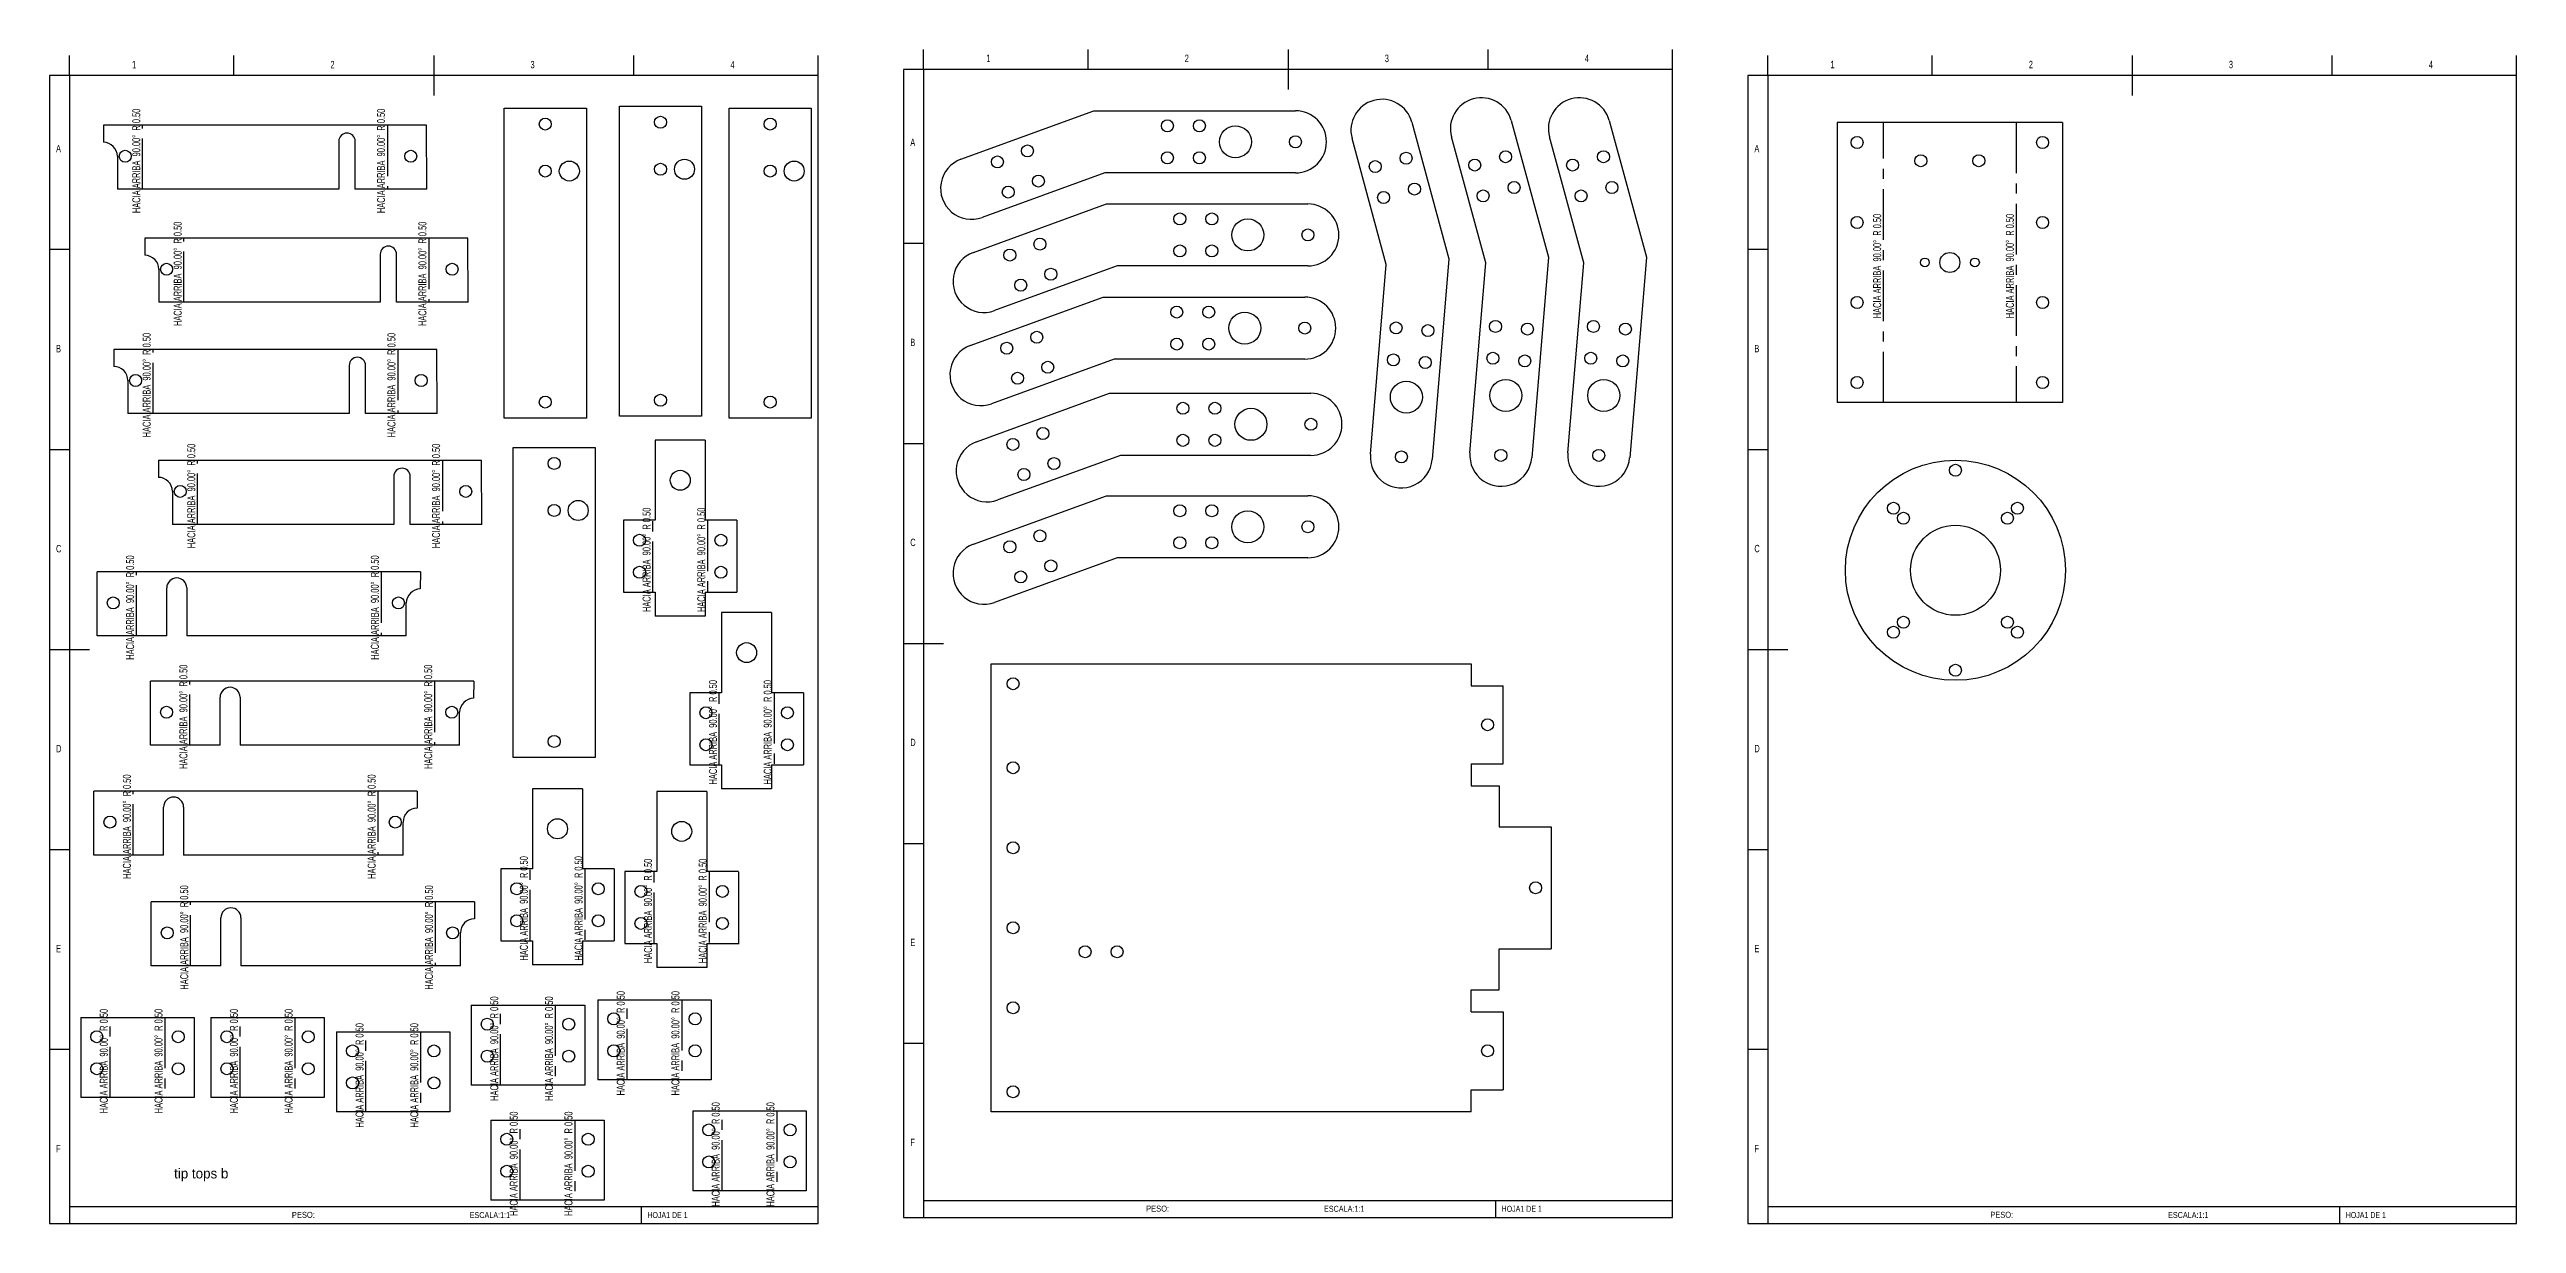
# Model space of a CAD drawing. Header units: millimetres. Extents: x 13 to 1066, y 5 to 301.
# Drawn here: x 449 to 1066, y 8 to 301 of the extents above; entities that cross this region are included whole.
import ezdxf

# ---------------------------------------------------------------- set-up
doc = ezdxf.new("R2010")
doc.units = ezdxf.units.MM
doc.linetypes.add('CENTERX2', pattern=[20.32, 12.7, -2.54, 2.54, -2.54])
doc.layers.add('CROQUIS', color=4, linetype='Continuous')
doc.styles.add('SLDTEXTSTYLE0', font='TXT', dxfattribs={"width": 0.75})
doc.styles.add('SLDTEXTSTYLE1', font='TXT', dxfattribs={"width": 0.7})
doc.styles.add('SLDTEXTSTYLE2', font='TXT', dxfattribs={"width": 0.696429})

msp = doc.modelspace()

# ---------------------------------------------------------------- linework, layer by layer
for p, q in [((562.56, 208.96), (562.56, 286.46)), ((562.56, 286.46), (583.06, 286.46)), ((583.06, 286.46), (583.06, 208.96)), ((591.34, 209.4), (591.34, 286.9)), ((591.34, 286.9), (611.84, 286.9)), ((611.84, 286.9), (611.84, 209.4)), ((618.76, 208.96), (618.76, 286.46)), ((618.76, 286.46), (639.26, 286.46)), ((639.26, 286.46), (639.26, 208.96)), ((676.7, 273.66), (709.93, 285.76)), ((709.93, 285.76), (760.3, 285.76)), ((462.34, 282.14), (462.34, 277.89)), ((543.12, 282.14), (462.34, 282.14)), ((521.18, 278.14), (521.18, 266.14)), ((525.29, 266.14), (525.29, 278.14)), ((543.16, 266.14), (543.12, 282.14)), ((783.01, 247.37), (774.44, 278.85)), ((789.39, 282.93), (798.68, 248.8)), ((807.88, 247.76), (799.3, 279.24)), ((814.26, 283.31), (823.55, 249.19)), ((832.35, 247.76), (823.78, 279.24)), ((838.74, 283.31), (848.03, 249.19)), ((895.69, 282.85), (895.69, 212.85)), ((952.04, 282.85), (895.69, 282.85)), ((952.04, 282.85), (952.04, 212.85)), ((465.84, 274.39), (465.84, 266.14)), ((521.18, 266.14), (465.84, 266.14)), ((543.16, 266.14), (525.29, 266.14)), ((712.67, 270.26), (682, 259.09)), ((760.3, 270.26), (712.67, 270.26)), ((679.81, 250.38), (713.04, 262.48)), ((713.04, 262.48), (763.41, 262.48)), ((472.69, 253.89), (472.69, 249.64)), ((553.47, 253.89), (472.69, 253.89)), ((553.51, 237.89), (553.47, 253.89)), ((531.53, 249.89), (531.53, 237.89)), ((535.64, 237.89), (535.64, 249.89)), ((715.77, 246.98), (685.11, 235.81)), ((763.41, 246.98), (715.77, 246.98)), ((779.05, 199.9), (783.01, 247.37)), ((798.68, 248.8), (794.5, 198.61)), ((803.91, 200.29), (807.88, 247.76)), ((823.55, 249.19), (819.36, 199)), ((828.39, 200.29), (832.35, 247.76)), ((848.03, 249.19), (843.84, 199)), ((476.19, 246.14), (476.19, 237.89)), ((531.53, 237.89), (476.19, 237.89)), ((553.51, 237.89), (535.64, 237.89)), ((679.03, 227.1), (712.26, 239.2)), ((712.26, 239.2), (762.63, 239.2)), ((464.95, 226.1), (464.95, 221.85)), ((545.73, 226.1), (464.95, 226.1)), ((523.78, 222.1), (523.78, 210.1)), ((527.89, 210.1), (527.89, 222.1)), ((545.77, 210.1), (545.73, 226.1)), ((715, 223.7), (684.33, 212.54)), ((762.63, 223.7), (715, 223.7)), ((468.45, 218.35), (468.45, 210.1)), ((523.78, 210.1), (468.45, 210.1)), ((545.77, 210.1), (527.89, 210.1)), ((680.58, 203.05), (713.82, 215.14)), ((713.82, 215.14), (764.18, 215.14)), ((952.04, 212.85), (895.69, 212.85)), ((583.06, 208.96), (562.56, 208.96)), ((611.84, 209.4), (591.34, 209.4)), ((639.26, 208.96), (618.76, 208.96)), ((476.1, 198.38), (476.1, 194.13)), ((556.88, 198.38), (476.1, 198.38)), ((556.92, 182.38), (556.88, 198.38)), ((564.77, 124.11), (564.77, 201.61)), ((564.77, 201.61), (585.27, 201.61)), ((585.27, 201.61), (585.27, 124.11)), ((600.28, 203.4), (600.28, 183.4)), ((612.78, 203.4), (600.28, 203.4)), ((612.78, 203.4), (612.78, 183.4)), ((716.55, 199.64), (685.89, 188.48)), ((764.18, 199.64), (716.55, 199.64)), ((534.93, 194.38), (534.93, 182.38)), ((539.04, 182.38), (539.04, 194.38)), ((479.6, 190.63), (479.6, 182.38)), ((679.81, 177.44), (713.04, 189.53)), ((713.04, 189.53), (763.41, 189.53)), ((534.93, 182.38), (479.6, 182.38)), ((556.92, 182.38), (539.04, 182.38)), ((592.35, 183.4), (592.35, 165.4)), ((600.28, 183.4), (592.35, 183.4)), ((620.71, 183.4), (612.78, 183.4)), ((620.71, 183.4), (620.71, 165.4)), ((715.77, 174.03), (685.11, 162.87)), ((763.41, 174.03), (715.77, 174.03)), ((460.8, 154.48), (460.8, 170.48)), ((541.58, 170.48), (460.8, 170.48)), ((541.58, 170.48), (541.56, 166.23)), ((478.19, 154.48), (478.19, 166.48)), ((483.19, 166.48), (483.19, 154.48)), ((538.06, 154.48), (538.06, 162.73)), ((592.35, 165.4), (600.28, 165.4)), ((600.28, 165.4), (600.28, 159.4)), ((612.78, 165.4), (612.78, 159.4)), ((612.78, 165.4), (620.71, 165.4)), ((478.19, 154.48), (460.8, 154.48)), ((538.06, 154.48), (483.19, 154.48)), ((612.78, 159.4), (600.28, 159.4)), ((616.88, 160.31), (616.88, 140.31)), ((629.38, 160.31), (616.88, 160.31)), ((629.38, 160.31), (629.38, 140.31)), ((474.13, 127.15), (474.13, 143.15)), ((554.91, 143.15), (474.13, 143.15)), ((554.91, 143.15), (554.89, 138.9)), ((684.21, 35.54), (684.21, 147.54)), ((684.21, 147.54), (804.21, 147.54)), ((804.21, 147.54), (804.21, 142.04)), ((804.21, 142.04), (812.21, 142.04)), ((812.21, 122.54), (812.21, 142.04)), ((491.52, 127.15), (491.52, 139.15)), ((496.52, 139.15), (496.52, 127.15)), ((608.95, 140.31), (608.95, 122.31)), ((616.88, 140.31), (608.95, 140.31)), ((637.31, 140.31), (629.38, 140.31)), ((637.31, 140.31), (637.31, 122.31)), ((551.39, 127.15), (551.39, 135.4)), ((491.52, 127.15), (474.13, 127.15)), ((551.39, 127.15), (496.52, 127.15)), ((585.27, 124.11), (564.77, 124.11)), ((608.95, 122.31), (616.88, 122.31)), ((616.88, 122.31), (616.88, 116.31)), ((629.38, 122.31), (629.38, 116.31)), ((629.38, 122.31), (637.31, 122.31)), ((804.21, 122.54), (812.21, 122.54)), ((804.21, 122.54), (804.21, 117.04)), ((460, 99.7), (460, 115.7)), ((540.78, 115.7), (460, 115.7)), ((477.39, 99.7), (477.39, 111.7)), ((482.39, 111.7), (482.39, 99.7)), ((540.78, 115.7), (540.77, 111.45)), ((569.61, 116.28), (569.61, 96.28)), ((582.11, 116.28), (569.61, 116.28)), ((582.11, 116.28), (582.11, 96.28)), ((600.64, 115.64), (600.64, 95.64)), ((613.14, 115.64), (600.64, 115.64)), ((613.14, 115.64), (613.14, 95.64)), ((629.38, 116.31), (616.88, 116.31)), ((804.21, 117.04), (811.21, 117.04)), ((811.21, 117.04), (811.21, 106.79)), ((537.27, 99.7), (537.27, 107.95)), ((811.21, 106.79), (824.21, 106.79)), ((824.21, 106.79), (824.21, 76.29)), ((477.39, 99.7), (460, 99.7)), ((537.27, 99.7), (482.39, 99.7)), ((561.68, 96.28), (561.68, 78.28)), ((569.61, 96.28), (561.68, 96.28)), ((590.04, 96.28), (582.11, 96.28)), ((590.04, 96.28), (590.04, 78.28)), ((592.71, 95.64), (592.71, 77.64)), ((600.64, 95.64), (592.71, 95.64)), ((621.07, 95.64), (613.14, 95.64)), ((621.11, 95.48), (621.11, 77.48)), ((474.33, 72.01), (474.33, 88.01)), ((555.11, 88.01), (474.33, 88.01)), ((555.11, 88.01), (555.1, 83.76)), ((491.72, 72.01), (491.72, 84.01)), ((496.72, 84.01), (496.72, 72.01)), ((551.6, 72.01), (551.6, 80.26)), ((561.68, 78.28), (569.61, 78.28)), ((569.61, 78.28), (569.61, 72.28)), ((582.11, 78.28), (582.11, 72.28)), ((582.11, 78.28), (590.04, 78.28)), ((592.71, 77.64), (600.64, 77.64)), ((600.64, 77.64), (600.64, 71.64)), ((613.14, 77.64), (613.14, 71.64)), ((613.14, 77.64), (621.07, 77.64)), ((811.21, 76.29), (824.21, 76.29)), ((811.21, 66.04), (811.21, 76.29)), ((491.72, 72.01), (474.33, 72.01)), ((551.6, 72.01), (496.72, 72.01)), ((582.11, 72.28), (569.61, 72.28)), ((613.14, 71.64), (600.64, 71.64)), ((554.29, 62.22), (554.29, 42.22)), ((554.29, 62.22), (582.65, 62.22)), ((582.65, 62.22), (582.65, 42.22)), ((585.9, 63.56), (585.9, 43.56)), ((585.9, 63.56), (614.25, 63.56)), ((614.25, 63.56), (614.25, 43.56)), ((804.21, 66.04), (811.21, 66.04)), ((804.21, 60.54), (804.21, 66.04)), ((456.7, 59.1), (456.7, 39.1)), ((456.7, 59.1), (485.05, 59.1)), ((485.05, 59.1), (485.05, 39.1)), ((489.22, 59.1), (489.22, 39.1)), ((489.22, 59.1), (517.57, 59.1)), ((517.57, 59.1), (517.57, 39.1)), ((520.62, 55.54), (520.62, 35.54)), ((520.62, 55.54), (548.98, 55.54)), ((548.98, 55.54), (548.98, 35.54)), ((804.21, 60.54), (812.21, 60.54)), ((812.21, 60.54), (812.21, 41.04)), ((614.25, 43.56), (585.9, 43.56)), ((485.05, 39.1), (456.7, 39.1)), ((517.57, 39.1), (489.22, 39.1)), ((582.65, 42.22), (554.29, 42.22)), ((804.21, 41.04), (812.21, 41.04)), ((804.21, 35.54), (804.21, 41.04)), ((548.98, 35.54), (520.62, 35.54)), ((559.16, 33.44), (559.16, 13.44)), ((559.16, 33.44), (587.52, 33.44)), ((587.52, 33.44), (587.52, 13.44)), ((609.64, 35.78), (609.64, 15.78)), ((609.64, 35.78), (638, 35.78)), ((638, 35.78), (638, 15.78)), ((804.21, 35.54), (684.21, 35.54)), ((587.52, 13.44), (559.16, 13.44)), ((638, 15.78), (609.64, 15.78))]:
    msp.add_line(p, q)
at = {"color": 7, "linetype": 'CENTERX2'}
for p, q in [((472.14, 266.14), (472.14, 282.14)), ((533.32, 282.14), (533.32, 266.14)), ((907.28, 212.85), (907.28, 282.85)), ((940.46, 282.85), (940.46, 212.85)), ((482.49, 237.89), (482.49, 253.89)), ((543.67, 253.89), (543.67, 237.89)), ((474.75, 210.1), (474.75, 226.1)), ((535.93, 226.1), (535.93, 210.1)), ((485.9, 182.38), (485.9, 198.38)), ((547.08, 198.38), (547.08, 182.38)), ((599.69, 165.4), (599.69, 183.4)), ((613.37, 183.4), (613.37, 165.4)), ((470.6, 154.48), (470.6, 170.48)), ((531.78, 170.48), (531.78, 154.48)), ((483.93, 127.15), (483.93, 143.15)), ((545.11, 143.15), (545.11, 127.15)), ((616.29, 122.31), (616.29, 140.31)), ((629.97, 140.31), (629.97, 122.31)), ((469.8, 99.7), (469.8, 115.7)), ((530.98, 115.7), (530.98, 99.7)), ((569.02, 78.28), (569.02, 96.28)), ((582.7, 96.28), (582.7, 78.28)), ((600.05, 77.64), (600.05, 95.64)), ((613.73, 95.64), (613.73, 77.64)), ((484.14, 72.01), (484.14, 88.01)), ((545.31, 88.01), (545.31, 72.01)), ((561.63, 42.22), (561.63, 62.22)), ((575.31, 62.22), (575.31, 42.22)), ((593.24, 43.56), (593.24, 63.56)), ((606.92, 63.56), (606.92, 43.56)), ((464.04, 39.1), (464.04, 59.1)), ((477.71, 59.1), (477.71, 39.1)), ((496.56, 39.1), (496.56, 59.1)), ((510.23, 59.1), (510.23, 39.1)), ((527.96, 35.54), (527.96, 55.54)), ((541.64, 55.54), (541.64, 35.54)), ((566.5, 13.44), (566.5, 33.44)), ((580.18, 33.44), (580.18, 13.44)), ((616.98, 15.78), (616.98, 35.78)), ((630.66, 35.78), (630.66, 15.78))]:
    msp.add_line(p, q, dxfattribs=at)
for centre, radius in [((572.81, 282.46), 1.5), ((601.59, 282.9), 1.5), ((629.01, 282.46), 1.5), ((728.3, 282.01), 1.5), ((736.3, 282.01), 1.5), ((745.3, 278.01), 4), ((760.3, 278.01), 1.5), ((900.69, 277.85), 1.5), ((947.04, 277.85), 1.5), ((467.8, 274.39), 1.5), ((539.16, 274.39), 1.5), ((572.81, 270.71), 1.5), ((578.81, 270.71), 2.5), ((601.59, 271.15), 1.5), ((607.59, 271.15), 2.5), ((629.01, 270.71), 1.5), ((635.01, 270.71), 2.5), ((685.8, 272.98), 1.5), ((693.31, 275.72), 1.5), ((728.3, 274.01), 1.5), ((736.3, 274.01), 1.5), ((780.24, 271.82), 1.5), ((787.96, 273.92), 1.5), ((805.11, 272.2), 1.5), ((812.83, 274.3), 1.5), ((829.58, 272.2), 1.5), ((837.3, 274.3), 1.5), ((916.62, 273.29), 1.5), ((931.12, 273.29), 1.5), ((688.53, 265.46), 1.5), ((696.05, 268.2), 1.5), ((782.34, 264.1), 1.5), ((790.06, 266.2), 1.5), ((807.21, 264.48), 1.5), ((814.93, 266.59), 1.5), ((831.68, 264.48), 1.5), ((839.4, 266.59), 1.5), ((731.41, 258.73), 1.5), ((739.41, 258.73), 1.5), ((900.69, 257.85), 1.5), ((947.04, 257.85), 1.5), ((696.42, 252.44), 1.5), ((748.41, 254.73), 4), ((763.41, 254.73), 1.5), ((478.15, 246.14), 1.5), ((549.51, 246.14), 1.5), ((688.91, 249.7), 1.5), ((731.41, 250.73), 1.5), ((739.41, 250.73), 1.5), ((917.62, 247.85), 1.12), ((923.87, 247.85), 2.5), ((930.12, 247.85), 1.12), ((691.64, 242.18), 1.5), ((699.16, 244.92), 1.5), ((730.63, 235.45), 1.5), ((738.63, 235.45), 1.5), ((747.63, 231.45), 4), ((900.69, 237.85), 1.5), ((947.04, 237.85), 1.5), ((695.65, 229.16), 1.5), ((730.63, 227.45), 1.5), ((738.63, 227.45), 1.5), ((762.63, 231.45), 1.5), ((785.45, 231.48), 1.5), ((793.42, 230.81), 1.5), ((810.31, 231.86), 1.5), ((818.29, 231.2), 1.5), ((834.79, 231.86), 1.5), ((842.76, 231.2), 1.5), ((688.13, 226.42), 1.5), ((698.38, 221.64), 1.5), ((784.78, 223.5), 1.5), ((792.75, 222.84), 1.5), ((809.65, 223.89), 1.5), ((817.62, 223.23), 1.5), ((834.12, 223.89), 1.5), ((842.1, 223.23), 1.5), ((470.41, 218.35), 1.5), ((541.77, 218.35), 1.5), ((690.86, 218.9), 1.5), ((788.02, 214.2), 4), ((812.89, 214.59), 4), ((837.36, 214.59), 4), ((900.69, 217.85), 1.5), ((947.04, 217.85), 1.5), ((572.81, 212.96), 1.5), ((601.59, 213.4), 1.5), ((629.01, 212.96), 1.5), ((732.18, 211.39), 1.5), ((740.18, 211.39), 1.5), ((749.18, 207.39), 4), ((689.68, 202.37), 1.5), ((697.2, 205.1), 1.5), ((732.18, 203.39), 1.5), ((740.18, 203.39), 1.5), ((764.18, 207.39), 1.5), ((575.02, 197.61), 1.5), ((699.94, 197.58), 1.5), ((786.77, 199.25), 1.5), ((811.64, 199.64), 1.5), ((836.11, 199.64), 1.5), ((925.27, 170.9), 27.5), ((925.27, 195.9), 1.5), ((481.56, 190.63), 1.5), ((552.92, 190.63), 1.5), ((606.53, 193.4), 2.5), ((692.42, 194.85), 1.5), ((575.02, 185.86), 1.5), ((581.02, 185.86), 2.5), ((731.41, 185.78), 1.5), ((739.41, 185.78), 1.5), ((748.41, 181.78), 4), ((909.77, 186.4), 1.5), ((912.27, 183.9), 1.5), ((938.27, 183.9), 1.5), ((940.77, 186.4), 1.5), ((596.35, 178.4), 1.5), ((616.71, 178.4), 1.5), ((696.42, 179.49), 1.5), ((731.41, 177.78), 1.5), ((739.41, 177.78), 1.5), ((763.41, 181.78), 1.5), ((925.27, 170.9), 11.25), ((688.91, 176.76), 1.5), ((699.16, 171.98), 1.5), ((596.35, 170.4), 1.5), ((616.71, 170.4), 1.5), ((691.64, 169.24), 1.5), ((464.8, 162.73), 1.5), ((536.1, 162.73), 1.5), ((909.77, 155.4), 1.5), ((912.27, 157.9), 1.5), ((938.27, 157.9), 1.5), ((940.77, 155.4), 1.5), ((623.13, 150.31), 2.5), ((689.71, 142.54), 1.5), ((925.27, 145.9), 1.5), ((478.13, 135.4), 1.5), ((549.43, 135.4), 1.5), ((612.95, 135.31), 1.5), ((633.31, 135.31), 1.5), ((575.02, 128.11), 1.5), ((808.34, 132.29), 1.5), ((612.95, 127.31), 1.5), ((633.31, 127.31), 1.5), ((689.71, 121.54), 1.5), ((464, 107.95), 1.5), ((535.31, 107.95), 1.5), ((575.86, 106.28), 2.5), ((606.89, 105.64), 2.5), ((689.71, 101.54), 1.5), ((565.68, 91.28), 1.5), ((586.04, 91.28), 1.5), ((820.34, 91.54), 1.5), ((596.71, 90.64), 1.5), ((617.07, 90.64), 1.5), ((478.33, 80.26), 1.5), ((549.64, 80.26), 1.5), ((565.68, 83.28), 1.5), ((586.04, 83.28), 1.5), ((596.71, 82.64), 1.5), ((617.07, 82.64), 1.5), ((689.71, 81.54), 1.5), ((707.71, 75.54), 1.5), ((715.71, 75.54), 1.5), ((689.71, 61.54), 1.5), ((460.7, 54.31), 1.5), ((481.05, 54.31), 1.5), ((493.22, 54.31), 1.5), ((513.57, 54.31), 1.5), ((558.29, 57.43), 1.5), ((578.65, 57.43), 1.5), ((589.9, 58.78), 1.5), ((610.25, 58.78), 1.5), ((524.62, 50.75), 1.5), ((544.98, 50.75), 1.5), ((558.29, 49.43), 1.5), ((578.65, 49.43), 1.5), ((589.9, 50.78), 1.5), ((610.25, 50.78), 1.5), ((808.34, 50.79), 1.5), ((460.7, 46.31), 1.5), ((481.05, 46.31), 1.5), ((493.22, 46.31), 1.5), ((513.57, 46.31), 1.5), ((524.62, 42.75), 1.5), ((544.98, 42.75), 1.5), ((689.71, 40.54), 1.5), ((613.64, 30.99), 1.5), ((634, 30.99), 1.5), ((563.16, 28.66), 1.5), ((583.52, 28.66), 1.5), ((563.16, 20.66), 1.5), ((583.52, 20.66), 1.5), ((613.64, 22.99), 1.5), ((634, 22.99), 1.5)]:
    msp.add_circle(centre, radius)
for centre, radius, start, end in [((760.3, 278.01), 7.75, 270, 90), ((781.92, 280.89), 7.75, 15.22991, 195.22991), ((806.78, 281.28), 7.75, 15.22991, 195.22991), ((831.26, 281.28), 7.75, 15.22991, 195.22991), ((462.34, 274.39), 3.5, 0, 90), ((523.23, 278.14), 2.05, 0, 180), ((679.35, 266.38), 7.75, 110, 290), ((763.41, 254.73), 7.75, 270, 90), ((472.69, 246.14), 3.5, 0, 90), ((533.58, 249.89), 2.05, 0, 180), ((682.46, 243.1), 7.75, 110, 290), ((762.63, 231.45), 7.75, 270, 90), ((525.84, 222.1), 2.05, 0, 180), ((681.68, 219.82), 7.75, 110, 290), ((464.95, 218.35), 3.5, 0, 90), ((764.18, 207.39), 7.75, 270, 90), ((683.24, 195.76), 7.75, 110, 290), ((786.77, 199.25), 7.75, 175.22991, 355.22991), ((811.64, 199.64), 7.75, 175.22991, 355.22991), ((836.11, 199.64), 7.75, 175.22991, 355.22991), ((476.1, 190.63), 3.5, 0, 90), ((536.99, 194.38), 2.05, 0, 180), ((763.41, 181.78), 7.75, 270, 90), ((682.46, 170.16), 7.75, 110, 290), ((480.69, 166.48), 2.5, 0, 180), ((541.56, 162.73), 3.5, 90, 180), ((494.02, 139.15), 2.5, 0, 180), ((554.89, 135.4), 3.5, 90, 180), ((479.89, 111.7), 2.5, 0, 180), ((540.77, 107.95), 3.5, 90, 180), ((494.22, 84.01), 2.5, 0, 180), ((555.1, 80.26), 3.5, 90, 180)]:
    msp.add_arc(centre, radius, start, end)
at = {"layer": 'CROQUIS', "color": 4}
for p, q in [((453.84, 294.57), (453.84, 299.57)), ((494.94, 294.57), (494.94, 299.57)), ((544.94, 299.57), (544.94, 289.57)), ((594.94, 294.57), (594.94, 299.57)), ((641.04, 294.57), (641.04, 299.57)), ((662.37, 296.13), (662.37, 9.13)), ((667.37, 296.13), (662.37, 296.13)), ((667.37, 296.13), (667.37, 301.13)), ((667.37, 296.13), (667.37, 9.13)), ((854.57, 296.13), (667.37, 296.13)), ((708.47, 296.13), (708.47, 301.13)), ((758.47, 301.13), (758.47, 291.13)), ((808.47, 296.13), (808.47, 301.13)), ((854.57, 296.13), (854.57, 301.13)), ((854.57, 9.13), (854.57, 296.13)), ((878.34, 294.59), (878.34, 299.59)), ((919.44, 294.59), (919.44, 299.59)), ((969.44, 299.59), (969.44, 289.59)), ((1019.44, 294.59), (1019.44, 299.59)), ((1065.54, 294.59), (1065.54, 299.59)), ((448.84, 294.57), (448.84, 7.57)), ((453.84, 294.57), (448.84, 294.57)), ((453.84, 294.57), (453.84, 7.57)), ((641.04, 294.57), (453.84, 294.57)), ((641.04, 7.57), (641.04, 294.57)), ((873.34, 294.59), (873.34, 7.59)), ((878.34, 294.59), (873.34, 294.59)), ((878.34, 294.59), (878.34, 7.59)), ((1065.54, 294.59), (878.34, 294.59)), ((1065.54, 7.59), (1065.54, 294.59)), ((453.84, 251.07), (448.84, 251.07)), ((667.37, 252.63), (662.37, 252.63)), ((878.34, 251.09), (873.34, 251.09)), ((448.84, 201.07), (453.84, 201.07)), ((662.37, 202.63), (667.37, 202.63)), ((873.34, 201.09), (878.34, 201.09)), ((448.84, 151.07), (458.84, 151.07)), ((662.37, 152.63), (672.37, 152.63)), ((873.34, 151.09), (883.34, 151.09)), ((448.84, 101.07), (453.84, 101.07)), ((662.37, 102.63), (667.37, 102.63)), ((873.34, 101.09), (878.34, 101.09)), ((453.84, 62.82), (453.84, 7.57)), ((453.84, 62.82), (453.84, 7.57)), ((667.37, 64.38), (667.37, 9.13)), ((667.37, 64.38), (667.37, 9.13)), ((878.34, 62.84), (878.34, 7.59)), ((878.34, 62.84), (878.34, 7.59)), ((453.84, 51.07), (448.84, 51.07)), ((667.37, 52.63), (662.37, 52.63)), ((878.34, 51.09), (873.34, 51.09)), ((667.37, 13.38), (854.57, 13.38)), ((810.37, 9.13), (810.37, 13.38)), ((448.84, 7.57), (453.84, 7.57)), ((453.84, 11.82), (641.04, 11.82)), ((453.84, 7.57), (641.04, 7.57)), ((596.84, 7.57), (596.84, 11.82)), ((662.37, 9.13), (667.37, 9.13)), ((667.37, 9.13), (854.57, 9.13)), ((873.34, 7.59), (878.34, 7.59)), ((878.34, 11.84), (1065.54, 11.84)), ((878.34, 7.59), (1065.54, 7.59)), ((1021.34, 7.59), (1021.34, 11.84))]:
    msp.add_line(p, q, dxfattribs=at)

# ---------------------------------------------------------------- texts
at = {"color": 7, "linetype": 'Continuous', "lineweight": 0, "attachment_point": 1}
for s, insert, char_height, style in [('1', (469.52, 298.24), 1.85, 'SLDTEXTSTYLE0'), ('2', (519.11, 298.24), 1.85, 'SLDTEXTSTYLE0'), ('3', (569.11, 298.24), 1.85, 'SLDTEXTSTYLE0'), ('4', (619.11, 298.24), 1.85, 'SLDTEXTSTYLE0'), ('1', (683.05, 299.8), 1.85, 'SLDTEXTSTYLE0'), ('2', (732.63, 299.8), 1.85, 'SLDTEXTSTYLE0'), ('3', (782.63, 299.8), 1.85, 'SLDTEXTSTYLE0'), ('4', (832.63, 299.8), 1.85, 'SLDTEXTSTYLE0'), ('1', (894.02, 298.26), 1.85, 'SLDTEXTSTYLE0'), ('2', (943.61, 298.26), 1.85, 'SLDTEXTSTYLE0'), ('3', (993.61, 298.26), 1.85, 'SLDTEXTSTYLE0'), ('4', (1043.61, 298.26), 1.85, 'SLDTEXTSTYLE0'), ('A', (664.03, 278.8), 1.85, 'SLDTEXTSTYLE0'), ('A', (450.51, 277.24), 1.85, 'SLDTEXTSTYLE0'), ('A', (875.01, 277.26), 1.85, 'SLDTEXTSTYLE0'), ('B', (664.03, 228.8), 1.85, 'SLDTEXTSTYLE0'), ('B', (450.51, 227.24), 1.85, 'SLDTEXTSTYLE0'), ('B', (875.01, 227.26), 1.85, 'SLDTEXTSTYLE0'), ('C', (450.51, 177.24), 1.85, 'SLDTEXTSTYLE0'), ('C', (664.03, 178.8), 1.85, 'SLDTEXTSTYLE0'), ('C', (875.01, 177.26), 1.85, 'SLDTEXTSTYLE0'), ('D', (450.51, 127.24), 1.85, 'SLDTEXTSTYLE0'), ('D', (664.03, 128.8), 1.85, 'SLDTEXTSTYLE0'), ('D', (875.01, 127.26), 1.85, 'SLDTEXTSTYLE0'), ('E', (450.51, 77.24), 1.85, 'SLDTEXTSTYLE0'), ('E', (664.03, 78.8), 1.85, 'SLDTEXTSTYLE0'), ('E', (875.01, 77.26), 1.85, 'SLDTEXTSTYLE0'), ('F', (450.51, 27.24), 1.85, 'SLDTEXTSTYLE0'), ('F', (664.03, 28.8), 1.85, 'SLDTEXTSTYLE0'), ('F', (875.01, 27.26), 1.85, 'SLDTEXTSTYLE0'), ('PESO:', (509.46, 10.52), 1.499, 'SLDTEXTSTYLE0'), ('ESCALA:1:1', (553.91, 10.47), 1.5, 'SLDTEXTSTYLE0'), ('HOJA1 DE 1', (598.32, 10.47), 1.5, 'SLDTEXTSTYLE1'), ('PESO:', (722.98, 12.08), 1.499, 'SLDTEXTSTYLE0'), ('ESCALA:1:1', (767.44, 12.03), 1.5, 'SLDTEXTSTYLE0'), ('HOJA1 DE 1', (811.84, 12.03), 1.5, 'SLDTEXTSTYLE1'), ('PESO:', (933.96, 10.54), 1.499, 'SLDTEXTSTYLE0'), ('ESCALA:1:1', (978.42, 10.49), 1.5, 'SLDTEXTSTYLE0'), ('HOJA1 DE 1', (1022.82, 10.49), 1.5, 'SLDTEXTSTYLE1')]:
    msp.add_mtext(s, dxfattribs=dict(at, insert=insert, char_height=char_height, style=style))
at = {"color": 7, "linetype": 'Continuous', "lineweight": 0, "char_height": 2, "attachment_point": 2, "rotation": 90, "style": 'SLDTEXTSTYLE2'}
for insert in [(469.57, 273.24), (530.75, 273.24), (904.7, 246.96), (937.87, 246.96), (479.92, 245), (541.09, 245), (472.17, 217.2), (533.35, 217.2), (483.32, 189.49), (544.5, 189.49), (597.12, 173.51), (610.79, 173.51), (468.02, 161.58), (529.2, 161.58), (481.35, 134.26), (542.53, 134.26), (613.71, 130.41), (627.39, 130.41), (467.22, 106.81), (528.4, 106.81), (566.44, 86.39), (580.12, 86.39), (597.47, 85.75), (611.15, 85.75), (481.55, 79.11), (542.73, 79.11), (559.05, 51.32), (572.73, 51.32), (590.66, 52.67), (604.33, 52.67), (461.45, 48.21), (475.13, 48.21), (493.97, 48.21), (507.65, 48.21), (525.38, 44.65), (539.06, 44.65), (614.4, 24.89), (628.08, 24.89), (563.92, 22.55), (577.6, 22.55)]:
    msp.add_mtext('HACIA ARRIBA  90.00°  R 0.50', dxfattribs=dict(at, insert=insert))
at = {"insert": (480.02, 21.38), "char_height": 2.5, "attachment_point": 1}
msp.add_mtext_dynamic_manual_height_columns('tip tops b', width=15.3078, gutter_width=12.5, heights=[0], dxfattribs=at)

doc.saveas('drawing.dxf')
